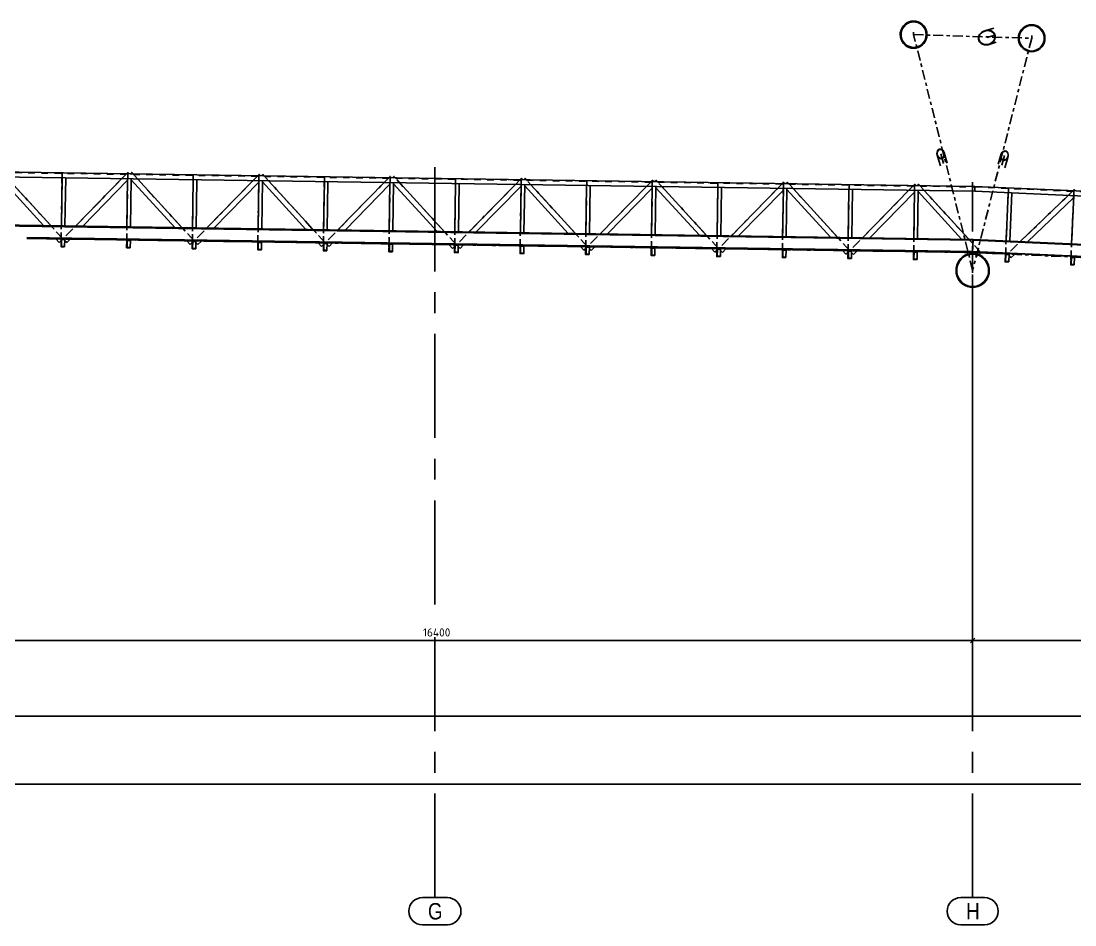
# Model space of a CAD drawing. Header units: millimetres. Extents: x 2368 to 8313, y 7493 to 11698.
# Drawn here: x 5254.4 to 5575.8, y 9618.8 to 9894.4 of the extents above; entities that cross this region are included whole.
import ezdxf

# ---------------------------------------------------------------- set-up
doc = ezdxf.new("R2010")
doc.units = ezdxf.units.MM
for name, pattern in [('CENTER', [50.8, 31.75, -6.35, 6.35, -6.35]), ('XKITLINE00', [0]), ('XKITLINE02', [4, 2, -2]), ('XKITLINE03', [6, 3, -1, 1, -1])]:
    doc.linetypes.add(name, pattern=pattern)
doc.styles.add('ARIAL_NARROW', font='ARIALN.TTF')
doc.styles.add('ISOCPEUR', font='isocpeur.ttf')

msp = doc.modelspace()

# ---------------------------------------------------------------- linework, layer by layer
at = {"color": 8, "linetype": 'XKITLINE00'}
for p, q in [((5523.0721, 9892.3787), (5522.773, 9891.7247)), ((5523.478, 9892.9697), (5523.0721, 9892.3787)), ((5523.6588, 9892.8151), (5523.2765, 9892.2584)), ((5523.9784, 9893.4799), (5523.478, 9892.9697)), ((5524.1301, 9893.2956), (5523.6588, 9892.8151)), ((5524.5582, 9893.8938), (5523.9784, 9893.4799)), ((5524.6762, 9893.6854), (5524.1301, 9893.2956)), ((5525.1995, 9894.1987), (5524.5582, 9893.8938)), ((5525.2803, 9893.9726), (5524.6762, 9893.6854)), ((5525.8831, 9894.3855), (5525.1995, 9894.1987)), ((5525.9241, 9894.1485), (5525.2803, 9893.9726)), ((5526.5882, 9894.4484), (5525.8831, 9894.3855)), ((5526.5882, 9894.2078), (5525.9241, 9894.1485)), ((5527.2932, 9894.3855), (5526.5882, 9894.4484)), ((5527.2522, 9894.1485), (5526.5882, 9894.2078)), ((5527.896, 9893.9726), (5527.2522, 9894.1485)), ((5527.9768, 9894.1987), (5527.2932, 9894.3855)), ((5528.5002, 9893.6854), (5527.896, 9893.9726)), ((5528.6182, 9893.8938), (5527.9768, 9894.1987)), ((5529.0462, 9893.2956), (5528.5002, 9893.6854)), ((5529.1979, 9893.4799), (5528.6182, 9893.8938)), ((5529.0462, 9893.2956), (5529.5175, 9892.8151)), ((5529.1979, 9893.4799), (5529.6983, 9892.9697)), ((5529.5175, 9892.8151), (5529.8998, 9892.2584)), ((5529.6983, 9892.9697), (5530.1042, 9892.3787)), ((5530.1042, 9892.3787), (5530.4033, 9891.7247)), ((5551.057, 9892.3345), (5548.562, 9891.5809)), ((5559.9784, 9892.3816), (5559.478, 9891.8715)), ((5560.5582, 9892.7954), (5559.9784, 9892.3816)), ((5560.6762, 9892.587), (5560.1301, 9892.1973)), ((5561.1995, 9893.1002), (5560.5582, 9892.7954)), ((5561.2803, 9892.8742), (5560.6762, 9892.587)), ((5561.8831, 9893.287), (5561.1995, 9893.1002)), ((5561.9241, 9893.05), (5561.2803, 9892.8742)), ((5562.5882, 9893.3498), (5561.8831, 9893.287)), ((5562.5882, 9893.1093), (5561.9241, 9893.05)), ((5563.2932, 9893.287), (5562.5882, 9893.3498)), ((5563.2522, 9893.05), (5562.5882, 9893.1093)), ((5563.896, 9892.8742), (5563.2522, 9893.05)), ((5563.9768, 9893.1002), (5563.2932, 9893.287)), ((5564.5002, 9892.587), (5563.896, 9892.8742)), ((5564.6182, 9892.7954), (5563.9768, 9893.1002)), ((5565.0462, 9892.1973), (5564.5002, 9892.587)), ((5565.1979, 9892.3816), (5564.6182, 9892.7954)), ((5565.1979, 9892.3816), (5565.6983, 9891.8715)), ((5522.5282, 9891.104), (5522.5282, 9890.309)), ((5522.5898, 9891.0278), (5522.5282, 9890.309)), ((5522.5282, 9890.309), (5522.5898, 9889.5902)), ((5522.773, 9891.7247), (5522.5898, 9891.0278)), ((5522.5898, 9889.5902), (5522.773, 9888.8932)), ((5522.8222, 9890.986), (5522.7642, 9890.309)), ((5522.7642, 9890.309), (5522.8222, 9889.632)), ((5522.9948, 9891.6424), (5522.8222, 9890.986)), ((5522.8222, 9889.632), (5522.9948, 9888.9755)), ((5523.2765, 9892.2584), (5522.9948, 9891.6424)), ((5529.8998, 9892.2584), (5530.1815, 9891.6424)), ((5530.1815, 9891.6424), (5530.3541, 9890.986)), ((5530.3541, 9889.632), (5530.1815, 9888.9755)), ((5530.3541, 9890.986), (5530.4122, 9890.309)), ((5530.4122, 9890.309), (5530.3541, 9889.632)), ((5530.4033, 9891.7247), (5530.5865, 9891.0278)), ((5530.5865, 9889.5902), (5530.4033, 9888.8932)), ((5530.5865, 9891.0278), (5530.6482, 9890.309)), ((5530.6482, 9890.309), (5530.5865, 9889.5902)), ((5530.6482, 9891.104), (5530.6482, 9890.309)), ((5546.4673, 9889.8774), (5546.3558, 9889.3807)), ((5546.3558, 9889.3807), (5546.3732, 9888.8857)), ((5546.7023, 9890.351), (5546.4673, 9889.8774)), ((5546.5797, 9889.8563), (5546.4732, 9889.3823)), ((5546.4732, 9889.3823), (5546.4899, 9888.91)), ((5546.804, 9890.3083), (5546.5797, 9889.8563)), ((5547.0489, 9890.7778), (5546.7023, 9890.351)), ((5547.1347, 9890.7156), (5546.804, 9890.3083)), ((5547.4897, 9891.1363), (5547.0489, 9890.7778)), ((5547.5554, 9891.0577), (5547.1347, 9890.7156)), ((5548.0027, 9891.4085), (5547.4897, 9891.1363)), ((5548.0449, 9891.3176), (5547.5554, 9891.0577)), ((5548.562, 9891.5809), (5548.0027, 9891.4085)), ((5548.5787, 9891.4821), (5548.0449, 9891.3176)), ((5549.1397, 9891.6447), (5548.562, 9891.5809)), ((5549.1301, 9891.543), (5548.5787, 9891.4821)), ((5549.6713, 9891.4973), (5549.1301, 9891.543)), ((5549.7069, 9891.5968), (5549.1397, 9891.6447)), ((5550.1753, 9891.3472), (5549.6713, 9891.4973)), ((5550.2349, 9891.4396), (5549.7069, 9891.5968)), ((5550.6167, 9891.1004), (5550.1753, 9891.3472)), ((5550.6975, 9891.1809), (5550.2349, 9891.4396)), ((5550.9734, 9890.7691), (5550.6167, 9891.1004)), ((5551.0713, 9890.8338), (5550.6975, 9891.1809)), ((5550.9734, 9890.7691), (5551.2276, 9890.37)), ((5551.0713, 9890.8338), (5551.3376, 9890.4156)), ((5551.2276, 9890.37), (5551.3665, 9889.923)), ((5551.3831, 9889.4507), (5551.2767, 9888.9766)), ((5551.3376, 9890.4156), (5551.4832, 9889.9473)), ((5551.3665, 9889.923), (5551.3831, 9889.4507)), ((5551.5006, 9889.4523), (5551.389, 9888.9556)), ((5551.4832, 9889.9473), (5551.5006, 9889.4523)), ((5558.5282, 9890.0023), (5558.5282, 9889.2112)), ((5558.5898, 9889.9299), (5558.5282, 9889.2112)), ((5558.5282, 9889.2112), (5558.5898, 9888.4925)), ((5558.773, 9890.6267), (5558.5898, 9889.9299)), ((5558.8222, 9889.8881), (5558.7642, 9889.2112)), ((5558.7642, 9889.2112), (5558.8222, 9888.5343)), ((5559.0721, 9891.2805), (5558.773, 9890.6267)), ((5558.9948, 9890.5444), (5558.8222, 9889.8881)), ((5559.2765, 9891.1602), (5558.9948, 9890.5444)), ((5559.478, 9891.8715), (5559.0721, 9891.2805)), ((5559.6588, 9891.7168), (5559.2765, 9891.1602)), ((5560.1301, 9892.1973), (5559.6588, 9891.7168)), ((5565.0462, 9892.1973), (5565.5175, 9891.7168)), ((5565.5175, 9891.7168), (5565.8998, 9891.1602)), ((5565.6983, 9891.8715), (5566.1042, 9891.2805)), ((5565.8998, 9891.1602), (5566.1815, 9890.5444)), ((5566.1042, 9891.2805), (5566.4033, 9890.6267)), ((5566.1815, 9890.5444), (5566.3541, 9889.8881)), ((5566.3541, 9889.8881), (5566.4122, 9889.2112)), ((5566.4122, 9889.2112), (5566.3541, 9888.5343)), ((5566.4033, 9890.6267), (5566.5865, 9889.9299)), ((5566.5865, 9889.9299), (5566.6482, 9889.2112)), ((5566.6482, 9889.2112), (5566.5865, 9888.4925)), ((5566.6482, 9890.0023), (5566.6482, 9889.2112)), ((5522.773, 9888.8932), (5523.0721, 9888.2393)), ((5522.9948, 9888.9755), (5523.2765, 9888.3596)), ((5523.0721, 9888.2393), (5523.478, 9887.6482)), ((5523.2765, 9888.3596), (5523.6588, 9887.8029)), ((5523.478, 9887.6482), (5523.9784, 9887.138)), ((5523.6588, 9887.8029), (5524.1301, 9887.3223)), ((5524.5582, 9886.7241), (5523.9784, 9887.138)), ((5524.6762, 9886.9325), (5524.1301, 9887.3223)), ((5525.1995, 9886.4192), (5524.5582, 9886.7241)), ((5525.2803, 9886.6453), (5524.6762, 9886.9325)), ((5525.8831, 9886.2324), (5525.1995, 9886.4192)), ((5525.9241, 9886.4694), (5525.2803, 9886.6453)), ((5526.5882, 9886.1696), (5525.8831, 9886.2324)), ((5526.5882, 9886.4102), (5525.9241, 9886.4694)), ((5527.2522, 9886.4694), (5526.5882, 9886.4102)), ((5527.2932, 9886.2324), (5526.5882, 9886.1696)), ((5527.896, 9886.6453), (5527.2522, 9886.4694)), ((5527.9768, 9886.4192), (5527.2932, 9886.2324)), ((5528.5002, 9886.9325), (5527.896, 9886.6453)), ((5528.6182, 9886.7241), (5527.9768, 9886.4192)), ((5529.0462, 9887.3223), (5528.5002, 9886.9325)), ((5529.1979, 9887.138), (5528.6182, 9886.7241)), ((5529.5175, 9887.8029), (5529.0462, 9887.3223)), ((5529.6983, 9887.6482), (5529.1979, 9887.138)), ((5529.8998, 9888.3596), (5529.5175, 9887.8029)), ((5530.1042, 9888.2393), (5529.6983, 9887.6482)), ((5530.1815, 9888.9755), (5529.8998, 9888.3596)), ((5530.4033, 9888.8932), (5530.1042, 9888.2393)), ((5546.3732, 9888.8857), (5546.5187, 9888.4174)), ((5546.4899, 9888.91), (5546.6287, 9888.463)), ((5546.5187, 9888.4174), (5546.7851, 9887.9992)), ((5546.6287, 9888.463), (5546.8829, 9888.0639)), ((5547.1589, 9887.652), (5546.7851, 9887.9992)), ((5547.2397, 9887.7326), (5546.8829, 9888.0639)), ((5547.6214, 9887.3934), (5547.1589, 9887.652)), ((5547.6811, 9887.4857), (5547.2397, 9887.7326)), ((5548.1495, 9887.2361), (5547.6214, 9887.3934)), ((5548.1851, 9887.3357), (5547.6811, 9887.4857)), ((5548.7166, 9887.1883), (5548.1495, 9887.2361)), ((5548.7263, 9887.29), (5548.1851, 9887.3357)), ((5549.2943, 9887.2521), (5548.7166, 9887.1883)), ((5549.2776, 9887.3509), (5548.7263, 9887.29)), ((5549.8114, 9887.5154), (5549.2776, 9887.3509)), ((5551.7893, 9888.0057), (5549.2943, 9887.2521)), ((5549.8537, 9887.4245), (5549.2943, 9887.2521)), ((5550.301, 9887.7753), (5549.8114, 9887.5154)), ((5550.3666, 9887.6967), (5549.8537, 9887.4245)), ((5550.7217, 9888.1174), (5550.301, 9887.7753)), ((5550.8075, 9888.0552), (5550.3666, 9887.6967)), ((5551.0524, 9888.5247), (5550.7217, 9888.1174)), ((5551.1541, 9888.482), (5550.8075, 9888.0552)), ((5551.2767, 9888.9766), (5551.0524, 9888.5247)), ((5551.389, 9888.9556), (5551.1541, 9888.482)), ((5558.5898, 9888.4925), (5558.773, 9887.7957)), ((5558.773, 9887.7957), (5559.0721, 9887.1419)), ((5558.8222, 9888.5343), (5558.9948, 9887.878)), ((5558.9948, 9887.878), (5559.2765, 9887.2622)), ((5559.0721, 9887.1419), (5559.478, 9886.5509)), ((5559.2765, 9887.2622), (5559.6588, 9886.7056)), ((5559.478, 9886.5509), (5559.9784, 9886.0408)), ((5559.6588, 9886.7056), (5560.1301, 9886.2251)), ((5560.5582, 9885.627), (5559.9784, 9886.0408)), ((5560.6762, 9885.8354), (5560.1301, 9886.2251)), ((5565.0462, 9886.2251), (5564.5002, 9885.8354)), ((5565.1979, 9886.0408), (5564.6182, 9885.627)), ((5565.5175, 9886.7056), (5565.0462, 9886.2251)), ((5565.6983, 9886.5509), (5565.1979, 9886.0408)), ((5565.8998, 9887.2622), (5565.5175, 9886.7056)), ((5566.1042, 9887.1419), (5565.6983, 9886.5509)), ((5566.1815, 9887.878), (5565.8998, 9887.2622)), ((5566.4033, 9887.7957), (5566.1042, 9887.1419)), ((5566.3541, 9888.5343), (5566.1815, 9887.878)), ((5566.5865, 9888.4925), (5566.4033, 9887.7957)), ((5561.1995, 9885.3221), (5560.5582, 9885.627)), ((5561.2803, 9885.5482), (5560.6762, 9885.8354)), ((5561.8831, 9885.1354), (5561.1995, 9885.3221)), ((5561.9241, 9885.3724), (5561.2803, 9885.5482)), ((5562.5882, 9885.0726), (5561.8831, 9885.1354)), ((5562.5882, 9885.3131), (5561.9241, 9885.3724)), ((5563.2522, 9885.3724), (5562.5882, 9885.3131)), ((5563.2932, 9885.1354), (5562.5882, 9885.0726)), ((5563.896, 9885.5482), (5563.2522, 9885.3724)), ((5563.9768, 9885.3221), (5563.2932, 9885.1354)), ((5564.5002, 9885.8354), (5563.896, 9885.5482)), ((5564.6182, 9885.627), (5563.9768, 9885.3221)), ((5533.7269, 9854.4322), (5533.7102, 9853.983)), ((5533.7102, 9853.983), (5533.8073, 9853.5294)), ((5533.8558, 9854.8332), (5533.7269, 9854.4322)), ((5533.8073, 9854.3976), (5533.7918, 9853.9799)), ((5533.7918, 9853.9799), (5533.8821, 9853.5582)), ((5533.9272, 9854.7705), (5533.8073, 9854.3976)), ((5534.0843, 9855.1467), (5533.8558, 9854.8332)), ((5534.1396, 9855.0619), (5533.9272, 9854.7705)), ((5534.39, 9855.3419), (5534.0843, 9855.1467)), ((5534.4239, 9855.2435), (5534.1396, 9855.0619)), ((5534.7429, 9855.3999), (5534.39, 9855.3419)), ((5534.7521, 9855.2973), (5534.4239, 9855.2435)), ((5535.1086, 9855.3148), (5534.7429, 9855.3999)), ((5535.0921, 9855.2183), (5534.7521, 9855.2973)), ((5535.4107, 9855.0139), (5535.0921, 9855.2183)), ((5535.4513, 9855.0951), (5535.1086, 9855.3148)), ((5535.4107, 9855.0139), (5535.6767, 9854.7044)), ((5535.4513, 9855.0951), (5535.7373, 9854.7622)), ((5535.6767, 9854.7044), (5535.864, 9854.32)), ((5535.7373, 9854.7622), (5535.9388, 9854.3487)), ((5535.864, 9854.32), (5535.9543, 9853.8982)), ((5535.9388, 9854.3487), (5536.0359, 9853.8952)), ((5535.9388, 9854.3487), (5536.864, 9851.1401)), ((5535.9543, 9853.8982), (5535.9388, 9853.4805)), ((5536.0359, 9853.8952), (5536.0192, 9853.4459)), ((5553.2811, 9853.9309), (5552.3559, 9850.7821)), ((5553.2811, 9853.9309), (5553.1552, 9853.4871)), ((5553.3529, 9853.8942), (5553.2357, 9853.4816)), ((5553.5072, 9854.3236), (5553.2811, 9853.9309)), ((5553.563, 9854.2593), (5553.3529, 9853.8942)), ((5553.8111, 9854.6266), (5553.5072, 9854.3236)), ((5553.8456, 9854.5411), (5553.563, 9854.2593)), ((5554.1632, 9854.8105), (5553.8111, 9854.6266)), ((5554.1731, 9854.7121), (5553.8456, 9854.5411)), ((5554.5291, 9854.857), (5554.1632, 9854.8105)), ((5554.5132, 9854.7553), (5554.1731, 9854.7121)), ((5554.8328, 9854.6668), (5554.5132, 9854.7553)), ((5554.8728, 9854.7618), (5554.5291, 9854.857)), ((5555.1006, 9854.455), (5554.8328, 9854.6668)), ((5555.1608, 9854.534), (5554.8728, 9854.7618)), ((5555.1006, 9854.455), (5555.2903, 9854.1408)), ((5555.1608, 9854.534), (5555.3648, 9854.1961)), ((5555.2903, 9854.1408), (5555.3834, 9853.7549)), ((5555.3648, 9854.1961), (5555.465, 9853.781)), ((5555.465, 9853.781), (5555.4514, 9853.3295)), ((5533.8073, 9853.5294), (5534.7326, 9850.3208)), ((5533.8073, 9853.5294), (5534.0088, 9853.116)), ((5533.8821, 9853.5582), (5534.0694, 9853.1737)), ((5534.0088, 9853.116), (5534.2948, 9852.7831)), ((5534.0694, 9853.1737), (5534.3354, 9852.8642)), ((5534.6375, 9852.5634), (5534.2948, 9852.7831)), ((5534.654, 9852.6599), (5534.3354, 9852.8642)), ((5535.0032, 9852.4783), (5534.6375, 9852.5634)), ((5534.9941, 9852.5808), (5534.654, 9852.6599)), ((5535.3223, 9852.6347), (5534.9941, 9852.5808)), ((5535.3562, 9852.5362), (5535.0032, 9852.4783)), ((5535.6065, 9852.8162), (5535.3223, 9852.6347)), ((5535.6618, 9852.7315), (5535.3562, 9852.5362)), ((5535.8189, 9853.1077), (5535.6065, 9852.8162)), ((5535.8903, 9853.0449), (5535.6618, 9852.7315)), ((5535.9388, 9853.4805), (5535.8189, 9853.1077)), ((5536.0192, 9853.4459), (5535.8903, 9853.0449)), ((5553.1552, 9853.4871), (5553.1416, 9853.0356)), ((5553.1416, 9853.0356), (5553.2417, 9852.6205)), ((5553.2357, 9853.4816), (5553.2231, 9853.0617)), ((5553.2231, 9853.0617), (5553.3162, 9852.6758)), ((5553.2417, 9852.6205), (5553.4458, 9852.2826)), ((5553.3162, 9852.6758), (5553.5059, 9852.3616)), ((5553.7337, 9852.0549), (5553.4458, 9852.2826)), ((5553.7737, 9852.1498), (5553.5059, 9852.3616)), ((5554.0775, 9851.9596), (5553.7337, 9852.0549)), ((5554.0933, 9852.0613), (5553.7737, 9852.1498)), ((5554.4433, 9852.0062), (5554.0775, 9851.9596)), ((5554.4335, 9852.1046), (5554.0933, 9852.0613)), ((5555.3254, 9852.8857), (5554.4001, 9849.7369)), ((5554.7609, 9852.2755), (5554.4335, 9852.1046)), ((5554.7954, 9852.19), (5554.4433, 9852.0062)), ((5555.0435, 9852.5573), (5554.7609, 9852.2755)), ((5555.0994, 9852.493), (5554.7954, 9852.19)), ((5555.2537, 9852.9224), (5555.0435, 9852.5573)), ((5555.3254, 9852.8857), (5555.0994, 9852.493)), ((5555.3708, 9853.335), (5555.2537, 9852.9224)), ((5555.4514, 9853.3295), (5555.3254, 9852.8857)), ((5555.3834, 9853.7549), (5555.3708, 9853.335)), ((5540.996, 9822.0716), (5540.4783, 9821.4536)), ((5541.1629, 9821.9015), (5540.6693, 9821.3122)), ((5541.6022, 9822.5994), (5540.996, 9822.0716)), ((5541.7409, 9822.4047), (5541.1629, 9821.9015)), ((5542.2819, 9823.024), (5541.6022, 9822.5994)), ((5542.389, 9822.8096), (5541.7409, 9822.4047)), ((5543.0183, 9823.335), (5542.2819, 9823.024)), ((5543.0913, 9823.1062), (5542.389, 9822.8096)), ((5543.7935, 9823.5247), (5543.0183, 9823.335)), ((5543.8304, 9823.2871), (5543.0913, 9823.1062)), ((5544.5882, 9823.5885), (5543.7935, 9823.5247)), ((5544.5882, 9823.3479), (5543.8304, 9823.2871)), ((5545.3828, 9823.5247), (5544.5882, 9823.5885)), ((5545.3459, 9823.2871), (5544.5882, 9823.3479)), ((5546.085, 9823.1062), (5545.3459, 9823.2871)), ((5546.158, 9823.335), (5545.3828, 9823.5247)), ((5546.7873, 9822.8096), (5546.085, 9823.1062)), ((5546.8944, 9823.024), (5546.158, 9823.335)), ((5547.4354, 9822.4047), (5546.7873, 9822.8096)), ((5547.5741, 9822.5994), (5546.8944, 9823.024)), ((5548.0134, 9821.9015), (5547.4354, 9822.4047)), ((5548.1803, 9822.0716), (5547.5741, 9822.5994)), ((5548.0134, 9821.9015), (5548.507, 9821.3122)), ((5548.1803, 9822.0716), (5548.698, 9821.4536)), ((5539.5707, 9819.2197), (5539.5082, 9818.4096)), ((5539.5082, 9819.2027), (5539.5082, 9818.4096)), ((5539.5082, 9818.4096), (5539.5707, 9817.5994)), ((5539.7568, 9820.0099), (5539.5707, 9819.2197)), ((5539.8038, 9819.1821), (5539.7442, 9818.4096)), ((5539.7442, 9818.4096), (5539.8038, 9817.637)), ((5540.0618, 9820.7607), (5539.7568, 9820.0099)), ((5539.9812, 9819.9356), (5539.8038, 9819.1821)), ((5540.2721, 9820.6515), (5539.9812, 9819.9356)), ((5540.4783, 9821.4536), (5540.0618, 9820.7607)), ((5540.6693, 9821.3122), (5540.2721, 9820.6515)), ((5548.507, 9821.3122), (5548.9042, 9820.6515)), ((5548.698, 9821.4536), (5549.1145, 9820.7607)), ((5548.9042, 9820.6515), (5549.1951, 9819.9356)), ((5549.1145, 9820.7607), (5549.4195, 9820.0099)), ((5549.1951, 9819.9356), (5549.3725, 9819.1821)), ((5549.3725, 9819.1821), (5549.4322, 9818.4096)), ((5549.4322, 9818.4096), (5549.3725, 9817.637)), ((5549.4195, 9820.0099), (5549.6056, 9819.2197)), ((5549.6056, 9819.2197), (5549.6682, 9818.4096)), ((5549.6682, 9818.4096), (5549.6056, 9817.5994)), ((5549.6682, 9819.2027), (5549.6682, 9818.4096)), ((5539.5707, 9817.5994), (5539.7568, 9816.8092)), ((5539.7568, 9816.8092), (5540.0618, 9816.0584)), ((5539.8038, 9817.637), (5539.9812, 9816.8835)), ((5539.9812, 9816.8835), (5540.2721, 9816.1676)), ((5540.0618, 9816.0584), (5540.4783, 9815.3655)), ((5540.2721, 9816.1676), (5540.6693, 9815.5069)), ((5540.4783, 9815.3655), (5540.996, 9814.7475)), ((5540.6693, 9815.5069), (5541.1629, 9814.9177)), ((5548.507, 9815.5069), (5548.0134, 9814.9177)), ((5548.698, 9815.3655), (5548.1803, 9814.7475)), ((5548.9042, 9816.1676), (5548.507, 9815.5069)), ((5549.1145, 9816.0584), (5548.698, 9815.3655)), ((5549.1951, 9816.8835), (5548.9042, 9816.1676)), ((5549.4195, 9816.8092), (5549.1145, 9816.0584)), ((5549.3725, 9817.637), (5549.1951, 9816.8835)), ((5549.6056, 9817.5994), (5549.4195, 9816.8092)), ((5541.6022, 9814.2198), (5540.996, 9814.7475)), ((5541.7409, 9814.4144), (5541.1629, 9814.9177)), ((5542.2819, 9813.7951), (5541.6022, 9814.2198)), ((5542.389, 9814.0095), (5541.7409, 9814.4144)), ((5543.0183, 9813.4841), (5542.2819, 9813.7951)), ((5543.0913, 9813.713), (5542.389, 9814.0095)), ((5543.7935, 9813.2944), (5543.0183, 9813.4841)), ((5543.8304, 9813.5321), (5543.0913, 9813.713)), ((5544.5882, 9813.2307), (5543.7935, 9813.2944)), ((5544.5882, 9813.4713), (5543.8304, 9813.5321)), ((5545.3459, 9813.5321), (5544.5882, 9813.4713)), ((5545.3828, 9813.2944), (5544.5882, 9813.2307)), ((5546.085, 9813.713), (5545.3459, 9813.5321)), ((5546.158, 9813.4841), (5545.3828, 9813.2944)), ((5546.7873, 9814.0095), (5546.085, 9813.713)), ((5546.8944, 9813.7951), (5546.158, 9813.4841)), ((5547.4354, 9814.4144), (5546.7873, 9814.0095)), ((5547.5741, 9814.2198), (5546.8944, 9813.7951)), ((5548.0134, 9814.9177), (5547.4354, 9814.4144)), ((5548.1803, 9814.7475), (5547.5741, 9814.2198))]:
    msp.add_line(p, q, dxfattribs=at)
at = {"color": 8, "linetype": 'XKITLINE03'}
for p, q in [((5526.5882, 9891.104), (5526.5882, 9890.309)), ((5551.4232, 9890.1701), (5548.9282, 9889.4165)), ((5562.5882, 9890.0023), (5562.5882, 9889.2112)), ((5534.8731, 9853.9391), (5535.7983, 9850.7305)), ((5554.3033, 9853.4083), (5553.378, 9850.2595)), ((5544.5882, 9819.2027), (5544.5882, 9818.4096))]:
    msp.add_line(p, q, dxfattribs=at)
at = {"color": 241, "linetype": 'XKITLINE03'}
for p, q in [((5544.5882, 9818.4096), (5526.5882, 9890.309)), ((5526.5882, 9890.309), (5562.5882, 9889.2112)), ((5562.5882, 9889.2112), (5544.5882, 9818.4096))]:
    msp.add_line(p, q, dxfattribs=at)
at = {"color": 6, "linetype": 'CENTER'}
for p, q in [((5380.5882, 9716.5009), (5380.5882, 9854.2178)), ((5544.5882, 9627.1144), (5544.5882, 9845.3335)), ((5380.5882, 9627.1144), (5380.5882, 9706.5366))]:
    msp.add_line(p, q, dxfattribs=at)
at = {"color": 7, "linetype": 'XKITLINE00'}
for p, q in [((5216.5882, 9848.9208), (5545.2815, 9844.027)), ((5216.5882, 9847.4207), (5545.2367, 9842.5275)), ((5286.9553, 9848.2537), (5286.5888, 9847.8786)), ((5287.3508, 9847.8673), (5286.9553, 9848.2537)), ((5288.1178, 9848.2341), (5287.7106, 9847.8619)), ((5288.1178, 9848.2341), (5288.4683, 9847.8506)), ((5326.9509, 9847.6582), (5326.5844, 9847.2831)), ((5327.3464, 9847.2718), (5326.9509, 9847.6582)), ((5328.1134, 9847.6386), (5327.7062, 9847.2664)), ((5328.1134, 9847.6386), (5328.4638, 9847.2552)), ((5247.9865, 9846.6064), (5261.2576, 9832.0843)), ((5249.8625, 9846.9253), (5263.455, 9832.0516)), ((5266.8895, 9846.6718), (5266.6712, 9832.0038)), ((5267.9894, 9846.6554), (5267.771, 9831.9874)), ((5285.144, 9846.4), (5271.0147, 9831.9391)), ((5286.8801, 9845.8873), (5273.2196, 9831.9063)), ((5286.8873, 9846.374), (5286.669, 9831.7062)), ((5287.9872, 9846.3576), (5287.7688, 9831.6898)), ((5287.9821, 9846.0109), (5301.2529, 9831.4892)), ((5289.8581, 9846.3298), (5303.4502, 9831.4565)), ((5306.8851, 9846.0763), (5306.6668, 9831.4086)), ((5307.985, 9846.0599), (5307.7666, 9831.3923)), ((5325.1396, 9845.8045), (5311.0106, 9831.344)), ((5326.8757, 9845.2918), (5313.2155, 9831.3112)), ((5326.8829, 9845.7785), (5326.6646, 9831.1111)), ((5327.9828, 9845.7622), (5327.7644, 9831.0947)), ((5327.9777, 9845.4154), (5341.2481, 9830.8941)), ((5329.8537, 9845.7343), (5343.4455, 9830.8614)), ((5346.8807, 9845.4808), (5346.6623, 9830.8135)), ((5347.9806, 9845.4644), (5347.7622, 9830.7971)), ((5365.1352, 9845.209), (5351.0066, 9830.7488)), ((5366.8713, 9844.6963), (5353.2115, 9830.716)), ((5366.9465, 9847.0627), (5366.58, 9846.6877)), ((5366.8785, 9845.183), (5366.6602, 9830.5159)), ((5367.3419, 9846.6763), (5366.9465, 9847.0627)), ((5368.109, 9847.0431), (5367.7018, 9846.671)), ((5367.9784, 9845.1667), (5367.76, 9830.4995)), ((5367.9732, 9844.8199), (5381.2434, 9830.2989)), ((5368.109, 9847.0431), (5368.4594, 9846.6597)), ((5369.8493, 9845.1388), (5383.4407, 9830.2662)), ((5386.8763, 9844.8853), (5386.6579, 9830.2183)), ((5387.9762, 9844.8689), (5387.7578, 9830.202)), ((5405.1309, 9844.6135), (5391.0025, 9830.1537)), ((5406.9421, 9846.4672), (5406.5756, 9846.0922)), ((5406.8741, 9844.5876), (5406.6558, 9829.9208)), ((5407.3375, 9846.0808), (5406.9421, 9846.4672)), ((5408.1046, 9846.4476), (5407.6974, 9846.0755)), ((5407.974, 9844.5712), (5407.7556, 9829.9044)), ((5407.9688, 9844.2244), (5421.2386, 9829.7038)), ((5408.1046, 9846.4476), (5408.455, 9846.0642)), ((5409.8448, 9844.5433), (5423.436, 9829.6711)), ((5426.8719, 9844.2898), (5426.6535, 9829.6232)), ((5427.9718, 9844.2734), (5427.7534, 9829.6068)), ((5446.9377, 9845.8717), (5446.5712, 9845.4967)), ((5447.3331, 9845.4853), (5446.9377, 9845.8717)), ((5448.1002, 9845.8521), (5447.6931, 9845.48)), ((5448.1002, 9845.8521), (5448.4505, 9845.4687)), ((5486.9332, 9845.2762), (5486.5669, 9844.9012)), ((5487.3286, 9844.8899), (5486.9332, 9845.2762)), ((5488.0958, 9845.2565), (5487.6887, 9844.8845)), ((5488.0958, 9845.2565), (5488.4461, 9844.8732)), ((5526.9288, 9844.6807), (5526.5625, 9844.3057)), ((5527.3242, 9844.2944), (5526.9288, 9844.6807)), ((5528.0914, 9844.661), (5527.6843, 9844.289)), ((5528.0914, 9844.661), (5528.4417, 9844.2777)), ((5406.8669, 9844.1008), (5393.2074, 9830.1209)), ((5445.1265, 9844.018), (5430.9984, 9829.5585)), ((5446.8625, 9843.5053), (5433.2033, 9829.5257)), ((5446.8697, 9843.9921), (5446.6514, 9829.3256)), ((5447.9696, 9843.9757), (5447.7512, 9829.3092)), ((5447.9644, 9843.6288), (5461.2339, 9829.1086)), ((5449.8404, 9843.9478), (5463.4312, 9829.0759)), ((5466.8675, 9843.6943), (5466.6491, 9829.028)), ((5467.9674, 9843.678), (5467.749, 9829.0117)), ((5485.1221, 9843.4225), (5470.9944, 9828.9634)), ((5486.8581, 9842.9098), (5473.1993, 9828.9306)), ((5486.8653, 9843.3966), (5486.647, 9828.7305)), ((5487.9652, 9843.3802), (5487.7468, 9828.7141)), ((5487.96, 9843.0333), (5501.2291, 9828.5135)), ((5489.836, 9843.3524), (5503.4265, 9828.4808)), ((5506.8631, 9843.0988), (5506.6447, 9828.4329)), ((5507.963, 9843.0825), (5507.7446, 9828.4165)), ((5525.1177, 9842.8271), (5510.9903, 9828.3682)), ((5526.8537, 9842.3143), (5513.1952, 9828.3354)), ((5526.8609, 9842.8011), (5526.6426, 9828.1353)), ((5527.9608, 9842.7847), (5527.7424, 9828.119)), ((5527.9556, 9842.4378), (5541.2244, 9827.9183)), ((5529.8315, 9842.7569), (5543.4218, 9827.8856)), ((5545.2367, 9842.5275), (5545.2815, 9844.027)), ((5545.2367, 9842.5275), (5545.2815, 9844.027)), ((5545.2367, 9842.5275), (5873.8112, 9827.7679)), ((5545.2815, 9844.027), (5873.9088, 9829.2651)), ((5555.4448, 9842.069), (5554.7865, 9827.4137)), ((5556.5437, 9842.0196), (5555.8854, 9827.3644)), ((5573.6829, 9841.2497), (5559.1257, 9827.2188)), ((5575.4247, 9841.1715), (5574.7664, 9826.5163)), ((5575.549, 9843.0483), (5575.1714, 9842.6844)), ((5575.549, 9843.0483), (5575.9327, 9842.6502)), ((5575.4028, 9840.6853), (5561.3286, 9827.1199)), ((5544.6436, 9827.591), (5216.6436, 9832.4718)), ((5544.6451, 9827.6974), (5216.6452, 9832.5782)), ((5544.6477, 9827.8674), (5216.6477, 9832.7481)), ((5544.5923, 9824.1442), (5256.1375, 9828.4365)), ((5544.5907, 9824.0378), (5256.1375, 9828.3301)), ((5544.5882, 9823.8678), (5256.1375, 9828.1601)), ((5264.9638, 9828.0287), (5265.9804, 9826.9163)), ((5266.6039, 9827.4861), (5265.9804, 9826.9163)), ((5266.6116, 9828.0039), (5266.5759, 9825.6041)), ((5267.6757, 9825.5878), (5266.5759, 9825.6041)), ((5266.7273, 9826.3707), (5266.5852, 9826.2328)), ((5266.6542, 9828.0032), (5266.611, 9827.9613)), ((5266.6116, 9828.0042), (5266.6116, 9828.0039)), ((5267.7115, 9827.9875), (5266.6116, 9828.0039)), ((5266.7484, 9827.789), (5266.719, 9825.8148)), ((5267.6778, 9825.7237), (5266.719, 9825.8148)), ((5267.7094, 9827.8515), (5266.7484, 9827.789)), ((5267.6778, 9825.7237), (5267.6757, 9825.5878)), ((5267.7095, 9827.8515), (5267.6778, 9825.7237)), ((5268.306, 9826.8775), (5267.7037, 9827.466)), ((5267.7115, 9827.9875), (5267.7094, 9827.8515)), ((5267.7115, 9827.9879), (5267.7115, 9827.9875)), ((5269.3668, 9827.9632), (5268.306, 9826.8775)), ((5286.6094, 9827.7061), (5286.5737, 9825.3064)), ((5287.6736, 9825.29), (5286.5737, 9825.3064)), ((5286.7251, 9826.0729), (5286.583, 9825.935)), ((5286.652, 9827.7055), (5286.6088, 9827.6635)), ((5286.6094, 9827.7067), (5286.6094, 9827.7061)), ((5287.7093, 9827.6897), (5286.6094, 9827.7061)), ((5286.7462, 9827.4912), (5286.7168, 9825.517)), ((5287.6756, 9825.426), (5286.7168, 9825.517)), ((5287.7073, 9827.5537), (5286.7462, 9827.4912)), ((5287.6756, 9825.426), (5287.6736, 9825.29)), ((5287.7073, 9827.5537), (5287.6756, 9825.426)), ((5287.7093, 9827.6897), (5287.7073, 9827.5537)), ((5287.7093, 9827.6903), (5287.7093, 9827.6897)), ((5304.9591, 9827.4336), (5305.976, 9826.3208)), ((5306.5995, 9826.8905), (5305.976, 9826.3208)), ((5306.6072, 9827.4083), (5306.5715, 9825.0086)), ((5307.6713, 9824.9922), (5306.5715, 9825.0086)), ((5306.7229, 9825.7751), (5306.5808, 9825.6372)), ((5306.6498, 9827.4077), (5306.6066, 9827.3658)), ((5306.6072, 9827.4091), (5306.6072, 9827.4083)), ((5307.7071, 9827.392), (5306.6072, 9827.4083)), ((5306.744, 9827.1935), (5306.7146, 9825.2193)), ((5307.6734, 9825.1282), (5306.7146, 9825.2193)), ((5307.705, 9827.256), (5306.744, 9827.1935)), ((5307.6734, 9825.1282), (5307.6713, 9824.9922)), ((5307.705, 9827.256), (5307.6734, 9825.1282)), ((5308.3016, 9826.282), (5307.6993, 9826.8705)), ((5307.7071, 9827.392), (5307.705, 9827.256)), ((5307.7071, 9827.3927), (5307.7071, 9827.392)), ((5309.3628, 9827.3681), (5308.3016, 9826.282)), ((5326.605, 9827.1106), (5326.5693, 9824.7108)), ((5326.7207, 9825.4774), (5326.5786, 9825.3395)), ((5326.6476, 9827.1099), (5326.6044, 9827.068)), ((5326.605, 9827.1115), (5326.605, 9827.1106)), ((5327.7049, 9827.0942), (5326.605, 9827.1106)), ((5326.7418, 9826.8957), (5326.7124, 9824.9215)), ((5327.6712, 9824.8305), (5326.7124, 9824.9215)), ((5327.7029, 9826.9582), (5326.7418, 9826.8957)), ((5327.7029, 9826.9582), (5327.6712, 9824.8305)), ((5327.7049, 9827.0942), (5327.7029, 9826.9582)), ((5327.7049, 9827.0951), (5327.7049, 9827.0942)), ((5344.9544, 9826.8385), (5345.9716, 9825.7253)), ((5346.5951, 9826.295), (5345.9716, 9825.7253)), ((5346.6028, 9826.8128), (5346.5671, 9824.4131)), ((5346.7185, 9825.1796), (5346.5764, 9825.0417)), ((5346.6454, 9826.8122), (5346.6021, 9826.7702)), ((5346.6028, 9826.8139), (5346.6028, 9826.8128)), ((5347.7027, 9826.7965), (5346.6028, 9826.8128)), ((5346.7396, 9826.598), (5346.7102, 9824.6238)), ((5347.7006, 9826.6605), (5346.7396, 9826.598)), ((5347.7006, 9826.6605), (5347.669, 9824.5327)), ((5348.2972, 9825.6865), (5347.6949, 9826.2749)), ((5347.7027, 9826.7965), (5347.7006, 9826.6605)), ((5347.7027, 9826.7976), (5347.7027, 9826.7965)), ((5349.3587, 9826.7729), (5348.2972, 9825.6865)), ((5366.6006, 9826.5151), (5366.5649, 9824.1153)), ((5366.7163, 9824.8819), (5366.5742, 9824.744)), ((5366.6432, 9826.5144), (5366.6, 9826.4725)), ((5366.6006, 9826.5164), (5366.6006, 9826.5151)), ((5367.7005, 9826.4987), (5366.6006, 9826.5151)), ((5366.7374, 9826.3002), (5366.708, 9824.326)), ((5367.6984, 9826.3627), (5366.7374, 9826.3002)), ((5367.6984, 9826.3627), (5367.6668, 9824.2349)), ((5367.7005, 9826.4987), (5367.6984, 9826.3627)), ((5367.7005, 9826.5), (5367.7005, 9826.4987)), ((5384.9496, 9826.2433), (5385.9672, 9825.1298)), ((5386.5907, 9825.6995), (5385.9672, 9825.1298)), ((5386.5984, 9826.2173), (5386.5626, 9823.8176)), ((5386.641, 9826.2167), (5386.5977, 9826.1747)), ((5386.5984, 9826.2188), (5386.5984, 9826.2173)), ((5387.6983, 9826.201), (5386.5984, 9826.2173)), ((5386.7352, 9826.0025), (5386.7058, 9824.0283)), ((5387.6962, 9826.065), (5386.7352, 9826.0025)), ((5387.6962, 9826.065), (5387.6646, 9823.9372)), ((5388.2928, 9825.091), (5387.6905, 9825.6794)), ((5387.6983, 9826.201), (5387.6962, 9826.065)), ((5387.6983, 9826.2024), (5387.6983, 9826.201)), ((5389.3547, 9826.1778), (5388.2928, 9825.091)), ((5406.5962, 9825.9196), (5406.5605, 9823.5198)), ((5406.6388, 9825.9189), (5406.5955, 9825.877)), ((5406.5962, 9825.9212), (5406.5962, 9825.9196)), ((5407.6961, 9825.9032), (5406.5962, 9825.9196)), ((5406.733, 9825.7047), (5406.7036, 9823.7305)), ((5407.694, 9825.7672), (5406.733, 9825.7047)), ((5407.694, 9825.7672), (5407.6624, 9823.6394)), ((5407.6961, 9825.9032), (5407.694, 9825.7672)), ((5407.6961, 9825.9048), (5407.6961, 9825.9032)), ((5424.9449, 9825.6482), (5425.9628, 9824.5343)), ((5426.5863, 9825.104), (5425.9628, 9824.5343)), ((5426.594, 9825.6218), (5426.5582, 9823.2221)), ((5426.6366, 9825.6212), (5426.5933, 9825.5792)), ((5426.594, 9825.6236), (5426.594, 9825.6218)), ((5427.6938, 9825.6054), (5426.594, 9825.6218)), ((5426.7308, 9825.407), (5426.7014, 9823.4328)), ((5427.6918, 9825.4695), (5426.7308, 9825.407)), ((5427.6918, 9825.4695), (5427.6601, 9823.3417)), ((5428.2884, 9824.4954), (5427.6861, 9825.0839)), ((5427.6938, 9825.6054), (5427.6918, 9825.4695)), ((5427.6939, 9825.6073), (5427.6938, 9825.6054)), ((5429.3506, 9825.5826), (5428.2884, 9824.4954)), ((5446.5918, 9825.324), (5446.556, 9822.9243)), ((5446.6344, 9825.3234), (5446.5911, 9825.2815)), ((5446.5918, 9825.3261), (5446.5918, 9825.324)), ((5447.6917, 9825.3077), (5446.5918, 9825.324)), ((5446.7286, 9825.1092), (5446.6992, 9823.135)), ((5447.6896, 9825.1717), (5446.7286, 9825.1092)), ((5447.6896, 9825.1717), (5447.658, 9823.0439)), ((5447.6917, 9825.3077), (5447.6896, 9825.1717)), ((5447.6917, 9825.3097), (5447.6917, 9825.3077)), ((5464.9401, 9825.053), (5465.9584, 9823.9388)), ((5466.5896, 9825.0263), (5466.5538, 9822.6266)), ((5466.6322, 9825.0257), (5466.5889, 9824.9837)), ((5466.5896, 9825.0285), (5466.5896, 9825.0263)), ((5467.6894, 9825.0099), (5466.5896, 9825.0263)), ((5467.6874, 9824.8739), (5466.7264, 9824.8114)), ((5467.6874, 9824.8739), (5467.6557, 9822.7462)), ((5467.6894, 9825.0099), (5467.6874, 9824.8739)), ((5467.6895, 9825.0121), (5467.6894, 9825.0099)), ((5469.3466, 9824.9875), (5468.284, 9823.8999)), ((5544.5882, 9823.8678), (5544.6477, 9827.8674)), ((5544.5882, 9823.8678), (5544.7677, 9827.8638)), ((5544.6283, 9826.5654), (5544.7055, 9826.4808)), ((5872.7552, 9812.8542), (5544.7553, 9827.5877)), ((5872.7599, 9812.9605), (5544.76, 9827.694)), ((5872.7676, 9813.1303), (5544.7677, 9827.8638)), ((5327.6691, 9824.6945), (5326.5693, 9824.7108)), ((5327.6712, 9824.8305), (5327.6691, 9824.6945)), ((5347.6669, 9824.3967), (5346.5671, 9824.4131)), ((5347.669, 9824.5327), (5346.7102, 9824.6238)), ((5347.669, 9824.5327), (5347.6669, 9824.3967)), ((5367.6647, 9824.099), (5366.5649, 9824.1153)), ((5367.6668, 9824.2349), (5366.708, 9824.326)), ((5367.6668, 9824.2349), (5367.6647, 9824.099)), ((5387.6625, 9823.8012), (5386.5626, 9823.8176)), ((5386.7141, 9824.5841), (5386.572, 9824.4462)), ((5387.6645, 9823.9372), (5386.7058, 9824.0283)), ((5387.6645, 9823.9372), (5387.6625, 9823.8012)), ((5407.6603, 9823.5034), (5406.5605, 9823.5198)), ((5406.7119, 9824.2864), (5406.5698, 9824.1485)), ((5407.6624, 9823.6394), (5406.7036, 9823.7305)), ((5407.6624, 9823.6394), (5407.6603, 9823.5034)), ((5427.6581, 9823.2057), (5426.5582, 9823.2221)), ((5426.7097, 9823.9886), (5426.5676, 9823.8507)), ((5427.6601, 9823.3417), (5426.7014, 9823.4328)), ((5427.6601, 9823.3417), (5427.6581, 9823.2057)), ((5447.6559, 9822.9079), (5446.556, 9822.9243)), ((5446.7075, 9823.6908), (5446.5654, 9823.5529)), ((5447.658, 9823.0439), (5446.6992, 9823.135)), ((5447.658, 9823.0439), (5447.6559, 9822.9079)), ((5466.5819, 9824.5085), (5465.9584, 9823.9388)), ((5467.6537, 9822.6102), (5466.5538, 9822.6266)), ((5466.7053, 9823.3931), (5466.5632, 9823.2552)), ((5466.7264, 9824.8114), (5466.697, 9822.8373)), ((5467.6557, 9822.7462), (5466.697, 9822.8373)), ((5467.6557, 9822.7462), (5467.6537, 9822.6102)), ((5468.284, 9823.8999), (5467.6817, 9824.4884)), ((5486.5874, 9824.7285), (5486.5516, 9822.3288)), ((5487.6515, 9822.3124), (5486.5516, 9822.3288)), ((5486.7031, 9823.0953), (5486.561, 9822.9574)), ((5486.63, 9824.7279), (5486.5867, 9824.6859)), ((5486.5874, 9824.7309), (5486.5874, 9824.7285)), ((5487.6872, 9824.7122), (5486.5874, 9824.7285)), ((5486.7242, 9824.5137), (5486.6948, 9822.5395)), ((5487.6535, 9822.4484), (5486.6948, 9822.5395)), ((5487.6852, 9824.5762), (5486.7242, 9824.5137)), ((5487.6535, 9822.4484), (5487.6515, 9822.3124)), ((5487.6852, 9824.5762), (5487.6535, 9822.4484)), ((5487.6872, 9824.7122), (5487.6852, 9824.5762)), ((5487.6873, 9824.7145), (5487.6873, 9824.7122)), ((5504.9354, 9824.4579), (5505.954, 9823.3433)), ((5506.5774, 9823.913), (5505.954, 9823.3433)), ((5506.5852, 9824.4308), (5506.5494, 9822.0311)), ((5507.6493, 9822.0147), (5506.5494, 9822.0311)), ((5506.7009, 9822.7976), (5506.5588, 9822.6597)), ((5506.6278, 9824.4302), (5506.5845, 9824.3882)), ((5506.5852, 9824.4333), (5506.5852, 9824.4308)), ((5507.685, 9824.4144), (5506.5852, 9824.4308)), ((5506.722, 9824.2159), (5506.6926, 9822.2418)), ((5507.6513, 9822.1507), (5506.6926, 9822.2418)), ((5507.683, 9824.2784), (5506.722, 9824.2159)), ((5507.6513, 9822.1507), (5507.6493, 9822.0147)), ((5507.683, 9824.2784), (5507.6513, 9822.1507)), ((5508.2796, 9823.3044), (5507.6773, 9823.8929)), ((5507.685, 9824.4144), (5507.683, 9824.2784)), ((5507.6851, 9824.417), (5507.685, 9824.4144)), ((5509.3425, 9824.3923), (5508.2796, 9823.3044)), ((5526.583, 9824.133), (5526.5472, 9821.7333)), ((5527.6471, 9821.7169), (5526.5472, 9821.7333)), ((5526.6987, 9822.4998), (5526.5566, 9822.3619)), ((5526.6256, 9824.1324), (5526.5823, 9824.0904)), ((5526.583, 9824.1358), (5526.583, 9824.133)), ((5527.6828, 9824.1167), (5526.583, 9824.133)), ((5526.7198, 9823.9182), (5526.6904, 9821.944)), ((5527.6491, 9821.8529), (5526.6904, 9821.944)), ((5527.6808, 9823.9807), (5526.7198, 9823.9182)), ((5527.6491, 9821.8529), (5527.6471, 9821.7169)), ((5527.6808, 9823.9807), (5527.6491, 9821.8529)), ((5527.6828, 9824.1167), (5527.6808, 9823.9807)), ((5527.6829, 9824.1194), (5527.6828, 9824.1167)), ((5554.607, 9823.4178), (5544.5882, 9823.8678)), ((5544.5936, 9824.2316), (5544.604, 9824.2202)), ((5872.5957, 9809.3042), (5544.5958, 9824.0376)), ((5872.6005, 9809.4105), (5544.6006, 9824.1439)), ((5545.722, 9822.9967), (5545.9496, 9822.7477)), ((5546.1123, 9822.8964), (5545.9496, 9822.7477)), ((5547.054, 9823.757), (5546.6329, 9823.3722)), ((5554.607, 9823.4178), (5554.4993, 9821.0202)), ((5554.6737, 9821.7819), (5554.5275, 9821.6483)), ((5554.6496, 9823.4159), (5554.6051, 9823.3752)), ((5555.7059, 9823.3684), (5554.607, 9823.4178)), ((5554.7373, 9823.1989), (5554.6487, 9821.2265)), ((5555.6998, 9823.2326), (5554.7373, 9823.1989)), ((5555.6998, 9823.2326), (5555.6043, 9821.1067)), ((5555.6825, 9822.8474), (5556.2668, 9822.2411)), ((5555.7059, 9823.3684), (5555.6998, 9823.2326)), ((5557.3593, 9823.2941), (5556.2668, 9822.2411)), ((5574.5869, 9822.5203), (5574.4792, 9820.1227)), ((5575.6858, 9822.4709), (5574.5869, 9822.5203)), ((5574.7172, 9822.3014), (5574.6286, 9820.329)), ((5575.6797, 9822.3351), (5574.7172, 9822.3014)), ((5575.6797, 9822.3351), (5575.5842, 9820.2092)), ((5575.6858, 9822.4709), (5575.6797, 9822.3351)), ((5555.5982, 9820.9709), (5554.4993, 9821.0202)), ((5555.6043, 9821.1067), (5554.6487, 9821.2265)), ((5555.6043, 9821.1067), (5555.5982, 9820.9709)), ((5575.5781, 9820.0734), (5574.4792, 9820.1227)), ((5574.6535, 9820.8844), (5574.5074, 9820.7508)), ((5575.5842, 9820.2092), (5574.6286, 9820.329)), ((5575.5842, 9820.2092), (5575.5781, 9820.0734))]:
    msp.add_line(p, q, dxfattribs=at)
at = {"color": 3, "linetype": 'XKITLINE02'}
for p, q in [((5216.5882, 9848.7508), (5545.2765, 9843.8571)), ((5545.2765, 9843.8571), (5873.8978, 9829.0954))]:
    msp.add_line(p, q, dxfattribs=at)
at = {"color": 1, "linetype": 'XKITLINE03'}
for p, q in [((5267.1615, 9827.9957), (5248.1222, 9848.8296)), ((5266.9093, 9848.0016), (5266.5759, 9825.6041)), ((5286.9553, 9848.2537), (5267.1616, 9827.9957)), ((5286.9071, 9847.7039), (5286.5737, 9825.3064)), ((5307.1571, 9827.4002), (5288.1178, 9848.2341)), ((5306.9049, 9847.4061), (5306.5715, 9825.0086)), ((5326.9509, 9847.6582), (5307.1572, 9827.4002)), ((5347.1527, 9826.8047), (5328.1134, 9847.6386)), ((5326.9027, 9847.1084), (5326.5693, 9824.7109)), ((5346.9005, 9846.8106), (5346.5671, 9824.4131)), ((5366.9465, 9847.0627), (5347.1528, 9826.8046)), ((5366.8983, 9846.5129), (5366.5649, 9824.1154)), ((5387.1483, 9826.2091), (5368.109, 9847.0431)), ((5386.8961, 9846.2151), (5386.5626, 9823.8176)), ((5406.9421, 9846.4672), (5387.1484, 9826.2091)), ((5406.8939, 9845.9173), (5406.5605, 9823.5198)), ((5427.1439, 9825.6136), (5408.1046, 9846.4476)), ((5426.8917, 9845.6196), (5426.5582, 9823.2221)), ((5446.9377, 9845.8717), (5427.144, 9825.6136)), ((5446.8895, 9845.3218), (5446.5561, 9822.9243)), ((5467.1395, 9825.0181), (5448.1002, 9845.8521)), ((5466.8873, 9845.0241), (5466.5538, 9822.6266)), ((5486.9332, 9845.2762), (5467.1396, 9825.0181)), ((5486.8851, 9844.7263), (5486.5516, 9822.3288)), ((5507.1351, 9824.4226), (5488.0958, 9845.2565)), ((5506.8829, 9844.4286), (5506.5494, 9822.0311)), ((5526.9288, 9844.6807), (5507.1351, 9824.4226)), ((5526.8807, 9844.1308), (5526.5472, 9821.7333)), ((5547.1307, 9823.8271), (5528.0914, 9844.661)), ((5555.5045, 9843.3977), (5554.4993, 9821.0202)), ((5575.549, 9843.0483), (5555.1565, 9823.3931)), ((5575.4844, 9842.5002), (5574.4792, 9820.1227)), ((5256.1375, 9828.1601), (5544.5882, 9823.8678)), ((5266.6116, 9828.0039), (5266.6116, 9828.0039)), ((5286.6094, 9827.7061), (5286.6094, 9827.7061)), ((5306.6072, 9827.4083), (5306.6072, 9827.4083)), ((5326.605, 9827.1106), (5326.605, 9827.1106)), ((5346.6028, 9826.8128), (5346.6028, 9826.8128)), ((5366.6006, 9826.5151), (5366.6006, 9826.5151)), ((5386.5984, 9826.2173), (5386.5984, 9826.2173)), ((5406.5962, 9825.9196), (5406.5962, 9825.9196)), ((5426.594, 9825.6218), (5426.594, 9825.6218)), ((5446.5918, 9825.324), (5446.5918, 9825.324)), ((5466.5896, 9825.0263), (5466.5896, 9825.0263)), ((5486.5874, 9824.7285), (5486.5874, 9824.7285)), ((5506.5852, 9824.4308), (5506.5852, 9824.4308)), ((5526.583, 9824.133), (5526.583, 9824.133)), ((5544.5882, 9823.8678), (5872.5881, 9809.1344)), ((5554.607, 9823.4178), (5554.607, 9823.4178))]:
    msp.add_line(p, q, dxfattribs=at)
at = {"color": 1, "linetype": 'XKITLINE00'}
for p, q in [((5266.9055, 9847.9924), (5266.9055, 9847.9924)), ((5286.9033, 9847.6946), (5286.9033, 9847.6946)), ((5286.9515, 9848.2445), (5286.9515, 9848.2445)), ((5288.114, 9848.2249), (5288.114, 9848.2249)), ((5306.9011, 9847.3969), (5306.9011, 9847.3969)), ((5326.947, 9847.649), (5326.947, 9847.649)), ((5328.1096, 9847.6293), (5328.1096, 9847.6293)), ((5326.8989, 9847.0991), (5326.8989, 9847.0991)), ((5346.8967, 9846.8014), (5346.8967, 9846.8014)), ((5366.8945, 9846.5036), (5366.8945, 9846.5036)), ((5366.9426, 9847.0535), (5366.9426, 9847.0535)), ((5368.1052, 9847.0338), (5368.1052, 9847.0338)), ((5386.8923, 9846.2059), (5386.8923, 9846.2059)), ((5406.8901, 9845.9081), (5406.8901, 9845.9081)), ((5406.9382, 9846.458), (5406.9382, 9846.458)), ((5408.1008, 9846.4383), (5408.1008, 9846.4383)), ((5426.8879, 9845.6104), (5426.8879, 9845.6104)), ((5446.8857, 9845.3126), (5446.8857, 9845.3126)), ((5446.9338, 9845.8624), (5446.9338, 9845.8624)), ((5448.0964, 9845.8428), (5448.0964, 9845.8428)), ((5466.8835, 9845.0149), (5466.8835, 9845.0149)), ((5486.8813, 9844.7171), (5486.8813, 9844.7171)), ((5486.9294, 9845.2669), (5486.9294, 9845.2669)), ((5488.092, 9845.2473), (5488.092, 9845.2473)), ((5506.8791, 9844.4193), (5506.8791, 9844.4193)), ((5526.8769, 9844.1216), (5526.8769, 9844.1216)), ((5526.925, 9844.6714), (5526.925, 9844.6714)), ((5528.0876, 9844.6518), (5528.0876, 9844.6518)), ((5555.5007, 9843.3884), (5555.5007, 9843.3884)), ((5575.4805, 9842.4909), (5575.4805, 9842.4909)), ((5575.5452, 9843.0391), (5575.5452, 9843.0391)), ((5266.572, 9825.5949), (5266.572, 9825.5949)), ((5266.6078, 9827.9946), (5266.6078, 9827.9946)), ((5267.1577, 9827.9864), (5267.1577, 9827.9864)), ((5267.1578, 9827.9864), (5267.1578, 9827.9864)), ((5286.5699, 9825.2971), (5286.5699, 9825.2971)), ((5286.6056, 9827.6969), (5286.6056, 9827.6969)), ((5306.5676, 9824.9994), (5306.5676, 9824.9994)), ((5306.6034, 9827.3991), (5306.6034, 9827.3991)), ((5307.1533, 9827.3909), (5307.1533, 9827.3909)), ((5307.1534, 9827.3909), (5307.1534, 9827.3909)), ((5326.6012, 9827.1013), (5326.6012, 9827.1013)), ((5346.599, 9826.8036), (5346.599, 9826.8036)), ((5347.1489, 9826.7954), (5347.1489, 9826.7954)), ((5347.1489, 9826.7954), (5347.1489, 9826.7954)), ((5366.5968, 9826.5058), (5366.5968, 9826.5058)), ((5386.5945, 9826.2081), (5386.5945, 9826.2081)), ((5387.1445, 9826.1999), (5387.1445, 9826.1999)), ((5387.1445, 9826.1999), (5387.1445, 9826.1999)), ((5406.5924, 9825.9103), (5406.5924, 9825.9103)), ((5426.5901, 9825.6126), (5426.5901, 9825.6126)), ((5427.1401, 9825.6044), (5427.1401, 9825.6044)), ((5427.1401, 9825.6044), (5427.1401, 9825.6044)), ((5446.588, 9825.3148), (5446.588, 9825.3148)), ((5466.5857, 9825.0171), (5466.5857, 9825.0171)), ((5467.1357, 9825.0089), (5467.1357, 9825.0089)), ((5467.1357, 9825.0089), (5467.1357, 9825.0089)), ((5326.5654, 9824.7016), (5326.5654, 9824.7016)), ((5346.5632, 9824.4039), (5346.5632, 9824.4039)), ((5366.561, 9824.1061), (5366.561, 9824.1061)), ((5386.5588, 9823.8084), (5386.5588, 9823.8084)), ((5406.5566, 9823.5106), (5406.5566, 9823.5106)), ((5426.5544, 9823.2129), (5426.5544, 9823.2129)), ((5446.5522, 9822.9151), (5446.5522, 9822.9151)), ((5466.55, 9822.6174), (5466.55, 9822.6174)), ((5486.5478, 9822.3196), (5486.5478, 9822.3196)), ((5486.5835, 9824.7193), (5486.5835, 9824.7193)), ((5506.5456, 9822.0218), (5506.5456, 9822.0218)), ((5506.5813, 9824.4216), (5506.5813, 9824.4216)), ((5507.1313, 9824.4134), (5507.1313, 9824.4134)), ((5507.1313, 9824.4134), (5507.1313, 9824.4134)), ((5526.5434, 9821.7241), (5526.5434, 9821.7241)), ((5526.5791, 9824.1238), (5526.5791, 9824.1238)), ((5547.1269, 9823.8179), (5547.1269, 9823.8179)), ((5554.6032, 9823.4086), (5554.6032, 9823.4086)), ((5555.1527, 9823.3839), (5555.1527, 9823.3839)), ((5554.4955, 9821.011), (5554.4955, 9821.011)), ((5574.4754, 9820.1135), (5574.4754, 9820.1135))]:
    msp.add_line(p, q, dxfattribs=at)
at = {"color": 146, "linetype": 'XKITLINE00'}
for p, q in [((5544.5882, 9817.1082), (5544.5882, 9703.4853)), ((5544.5882, 9817.1082), (5544.5882, 9703.4853)), ((5545.2953, 9706.1924), (5543.881, 9704.7782)), ((5545.2953, 9706.1924), (5543.881, 9704.7782)), ((5216.5882, 9705.4853), (5544.5882, 9705.4853)), ((5544.5882, 9705.4853), (5872.5882, 9705.4853)), ((5216.5882, 9682.4193), (6528.5882, 9682.4193)), ((3904.5882, 9661.753), (6528.5882, 9661.753))]:
    msp.add_line(p, q, dxfattribs=at)
at = {"color": 3, "linetype": 'XKITLINE00'}
for p, q in [((5376.7938, 9627.1144), (5384.3825, 9627.1144)), ((5540.9488, 9627.1144), (5548.2275, 9627.1144)), ((5376.7938, 9618.7811), (5384.3825, 9618.7811)), ((5540.9488, 9618.7811), (5548.2275, 9618.7811))]:
    msp.add_line(p, q, dxfattribs=at)
at = {"color": 1, "linetype": 'XKITLINE00'}
for centre in [(5266.9093, 9848.0016), (5286.9071, 9847.7039), (5286.9553, 9848.2537), (5288.1178, 9848.2341), (5306.9049, 9847.4061), (5326.9509, 9847.6582), (5328.1134, 9847.6386), (5326.9027, 9847.1084), (5346.9005, 9846.8106), (5366.8983, 9846.5129), (5366.9465, 9847.0627), (5368.109, 9847.0431), (5386.8961, 9846.2151), (5406.8939, 9845.9173), (5406.9421, 9846.4672), (5408.1046, 9846.4476), (5426.8917, 9845.6196), (5446.8895, 9845.3218), (5446.9377, 9845.8717), (5448.1002, 9845.8521), (5466.8873, 9845.0241), (5486.8851, 9844.7263), (5486.9332, 9845.2762), (5488.0958, 9845.2565), (5506.8829, 9844.4286), (5526.8807, 9844.1308), (5526.9288, 9844.6807), (5528.0914, 9844.661), (5555.5045, 9843.3977), (5575.4844, 9842.5002), (5575.549, 9843.0483), (5266.5759, 9825.6041), (5266.6116, 9828.0039), (5267.1615, 9827.9957), (5267.1616, 9827.9957), (5286.5737, 9825.3064), (5286.6094, 9827.7061), (5306.5715, 9825.0086), (5306.6072, 9827.4083), (5307.1571, 9827.4002), (5307.1572, 9827.4002), (5326.605, 9827.1106), (5346.6028, 9826.8128), (5347.1527, 9826.8047), (5347.1528, 9826.8046), (5366.6006, 9826.5151), (5386.5984, 9826.2173), (5387.1483, 9826.2091), (5387.1484, 9826.2091), (5406.5962, 9825.9196), (5426.594, 9825.6218), (5427.1439, 9825.6136), (5427.144, 9825.6136), (5446.5918, 9825.324), (5466.5896, 9825.0263), (5467.1395, 9825.0181), (5467.1396, 9825.0181), (5326.5693, 9824.7109), (5346.5671, 9824.4131), (5366.5649, 9824.1154), (5386.5626, 9823.8176), (5406.5605, 9823.5198), (5426.5582, 9823.2221), (5446.5561, 9822.9243), (5466.5538, 9822.6266), (5486.5516, 9822.3288), (5486.5874, 9824.7285), (5506.5494, 9822.0311), (5506.5852, 9824.4308), (5507.1351, 9824.4226), (5507.1351, 9824.4226), (5526.5472, 9821.7333), (5526.583, 9824.133), (5544.5882, 9823.8678), (5544.5882, 9823.8678), (5547.1307, 9823.8271), (5554.607, 9823.4178), (5555.1565, 9823.3931), (5554.4993, 9821.0202), (5574.4792, 9820.1227)]:
    msp.add_circle(centre, 0.01, dxfattribs=at)
at = {"color": 3, "linetype": 'XKITLINE00'}
for centre, start, end in [((5376.7938, 9622.9477), 90, 270), ((5384.3825, 9622.9477), 270, 90), ((5540.9488, 9622.9477), 90, 270), ((5548.2275, 9622.9477), 270, 90)]:
    msp.add_arc(centre, 4.1667, start, end, dxfattribs=at)

# ---------------------------------------------------------------- texts
at = {"color": 30, "style": 'ISOCPEUR'}
msp.add_text('16400', height=2.5, dxfattribs=at).set_placement((5376.9358, 9706.7353))
at = {"color": 2, "linetype": 'XKITLINE00', "style": 'ARIAL_NARROW'}
for s, p in [('G', (5378.4605, 9620.4477)), ('H', (5542.6155, 9620.4477))]:
    msp.add_text(s, height=5, dxfattribs=at).set_placement(p)

doc.saveas('drawing.dxf')
